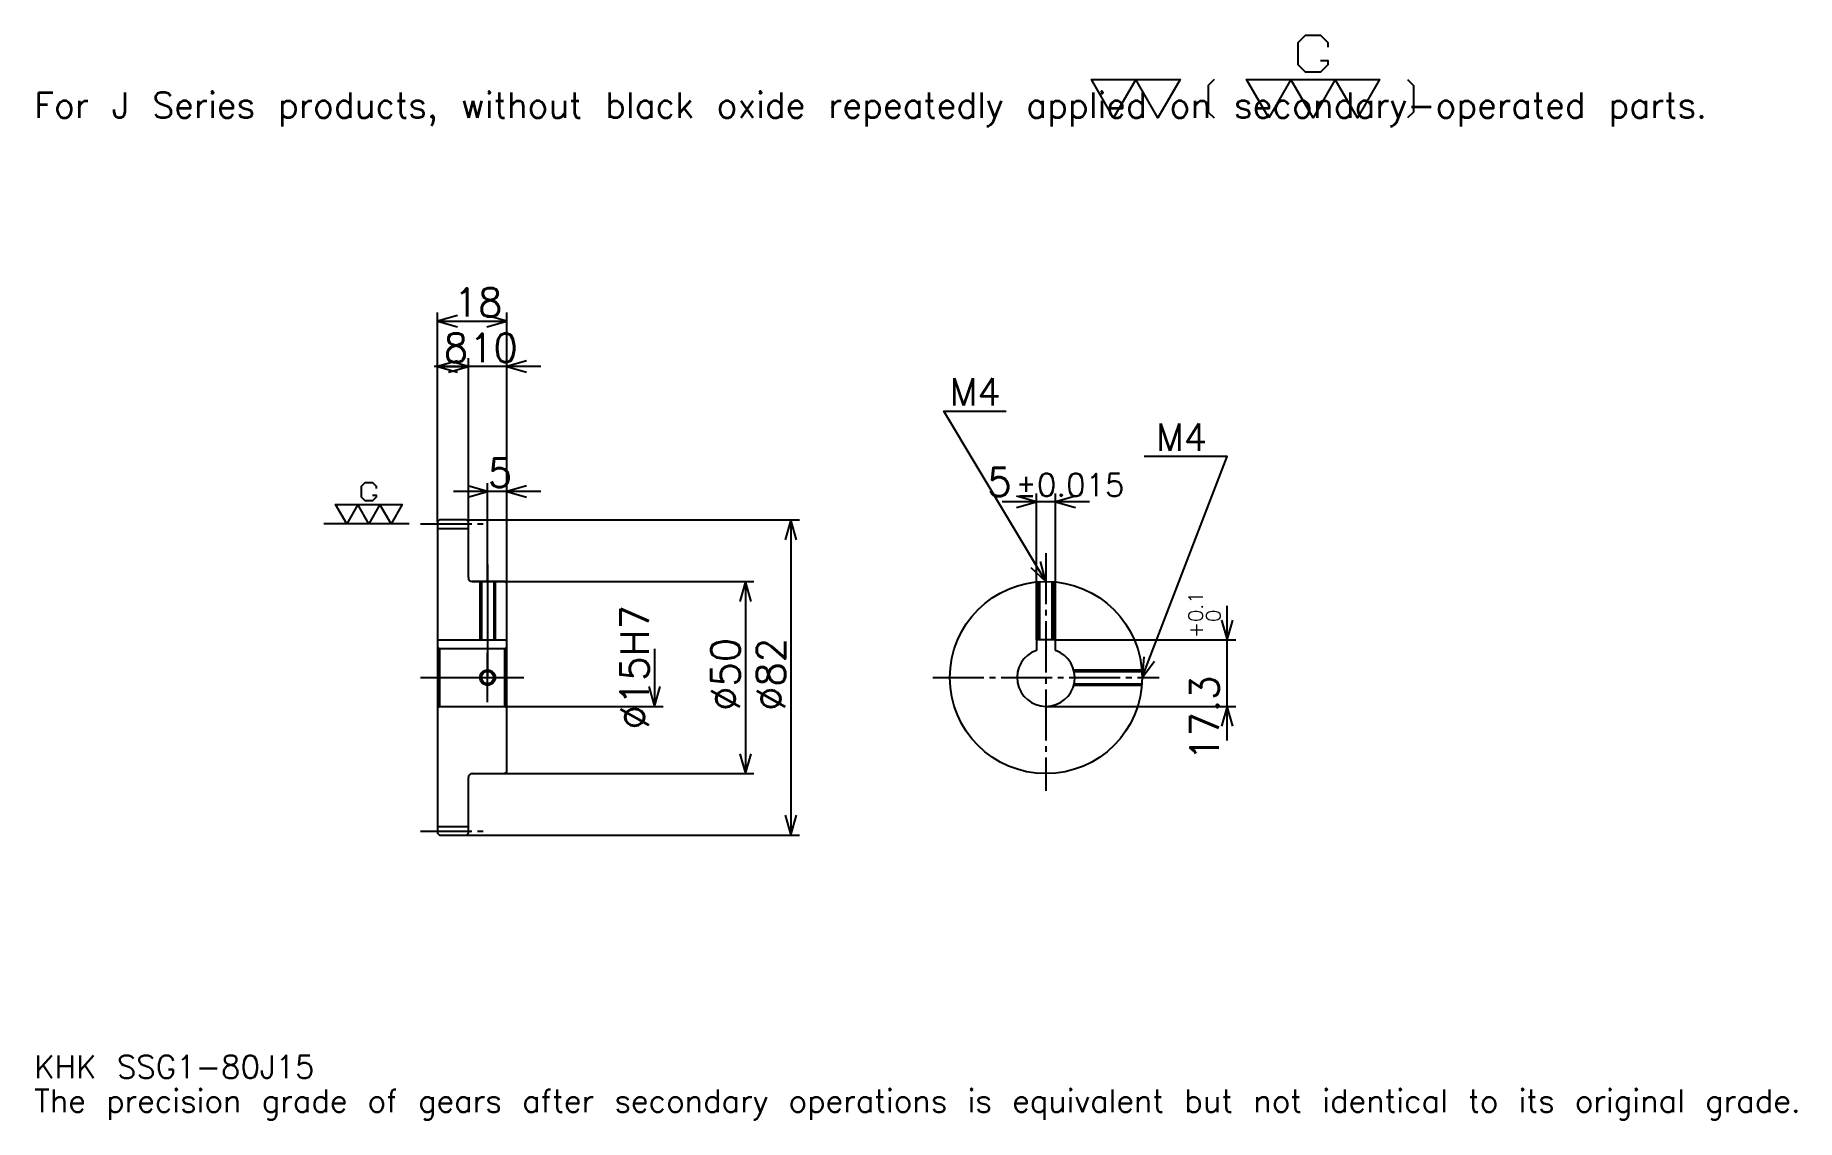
# Model space of a CAD drawing. Extents: x 15 to 473, y 5 to 288.
import ezdxf

# ---------------------------------------------------------------- set-up
doc = ezdxf.new("R2010")
doc.units = 0
doc.linetypes.add('DASHDOT', pattern=[17.739131, 13.304348, -1.478261, 1.478261, -1.478261])
doc.layers.get('0').update_dxf_attribs({"linetype": 'CONTINUOUS'})
doc.layers.add('DASHDOT', color=6, linetype='DASHDOT')
doc.styles.add('KANJI', font='TXT', dxfattribs={"bigfont": 'BIGFONT'})

msp = doc.modelspace()

# ---------------------------------------------------------------- linework, layer by layer
at = {"color": 5}
for p, q in [((119.739136, 161.478256), (119.739136, 215.434784)), ((119.739136, 213.217392), (137.739136, 213.217392)), ((137.739136, 161.478256), (137.739136, 215.434784)), ((127.739136, 161.478256), (127.739136, 203.608688)), ((146.608704, 201.391296), (118.869568, 201.391296)), ((119.739136, 201.391296), (127.739136, 201.391296)), ((132.739136, 161.478256), (132.739136, 171.086945)), ((146.608704, 168.869568), (123.869568, 168.869568)), ((289.413055, 166.173904), (266.67392, 166.173904)), ((275.543488, 130.278259), (275.543488, 168.391296)), ((280.543488, 130.278259), (280.543488, 168.391296)), ((119.739136, 160.978256), (119.739136, 161.478256)), ((127.239136, 161.478256), (137.739136, 161.478256)), ((127.739136, 160.978256), (127.739136, 161.478256)), ((132.739136, 145.478256), (132.739136, 161.478256)), ((132.739136, 145.478256), (132.739136, 161.478256)), ((137.739136, 161.478256), (213.869568, 161.478256)), ((137.739136, 144.978256), (137.739136, 161.478256)), ((211.652176, 161.478256), (211.652176, 79.478256)), ((128.739136, 145.478256), (137.739136, 145.478256)), ((137.739136, 145.478256), (202.043488, 145.478256)), ((199.826096, 145.478256), (199.826096, 95.478256)), ((325.217407, 104.108688), (325.217407, 139.147827)), ((280.543488, 130.278259), (327.434814, 130.278259)), ((176.17392, 127.978256), (176.17392, 112.978256)), ((137.739136, 112.978256), (178.391312, 112.978256)), ((278.043488, 112.978256), (327.434814, 112.978256)), ((128.739136, 95.478256), (137.739136, 95.478256)), ((137.739136, 95.478256), (202.043488, 95.478256)), ((127.239136, 79.478256), (137.739136, 79.478256)), ((137.739136, 79.478256), (213.869568, 79.478256))]:
    msp.add_line(p, q, dxfattribs=at)
at = {"color": 7}
msp.add_line((112.347832, 160.478256), (90.17392, 160.478256), dxfattribs=at)
at = {"color": 4}
for p, q in [((119.739136, 159.228256), (127.739136, 159.228256)), ((119.739136, 130.278259), (137.739136, 130.278259)), ((137.239136, 127.978256), (137.739136, 128.478256)), ((120.239136, 127.978256), (120.239136, 112.978256)), ((137.239136, 112.978256), (137.739136, 112.478256)), ((119.739136, 81.728256), (127.739136, 81.728256))]:
    msp.add_line(p, q, dxfattribs=at)
at = {"color": 7}
for points in [[(349.460846, 281.076508), (351.382599, 281.076508), (351.382599, 279.923462), (349.460846, 278.00174), (345.617371, 278.00174), (343.695648, 279.923462), (343.695648, 285.68869), (345.617371, 287.610413), (349.460846, 287.610413), (351.382599, 285.68869), (351.382599, 284.535645)], [(295.652161, 266.086945), (289.886932, 276.079987), (312.947815, 276.079987), (307.182587, 266.086945), (301.417389, 276.079987), (295.652161, 266.086945)], [(321.787811, 276.079987), (320.250427, 274.542603), (320.250427, 267.624329), (321.787811, 266.086945)], [(336.008667, 266.086945), (330.243469, 276.079987), (364.834778, 276.079987), (359.06955, 266.086945), (353.304321, 276.079987), (347.539124, 266.086945), (341.773895, 276.079987), (336.008667, 266.086945)], [(372.13739, 276.079987), (373.674774, 274.542603), (373.674774, 267.624329), (372.13739, 266.086945)], [(102.813049, 167.973038), (103.773918, 167.973038), (103.773918, 167.396515), (102.813049, 166.435638), (100.891312, 166.435638), (99.930443, 167.396515), (99.930443, 170.279129), (100.891312, 171.23999), (102.813049, 171.23999), (103.773918, 170.279129), (103.773918, 169.702606)], [(96.08696, 160.478256), (93.204353, 165.474777), (110.500008, 165.474777), (107.617401, 160.478256), (104.734787, 165.474777), (101.85218, 160.478256), (98.969574, 165.474777), (96.08696, 160.478256)]]:
    msp.add_lwpolyline(points, dxfattribs=at)
at = {"color": 5}
for points in [[(124.913048, 214.695648), (119.739136, 213.217392), (124.913048, 211.739136)], [(132.565216, 211.739136), (137.739136, 213.217392), (132.565216, 214.695648)], [(124.913048, 202.869568), (119.739136, 201.391296), (124.913048, 199.913025)], [(122.565224, 199.913025), (127.739136, 201.391296), (122.565224, 202.869568)], [(122.565224, 199.913025), (127.739136, 201.391296), (122.565224, 202.869568)], [(142.913055, 202.869568), (137.739136, 201.391296), (142.913055, 199.913025)], [(278.043488, 145.478256), (251.434784, 189.82608), (267.695679, 189.82608)], [(303.043488, 120.478256), (325.217407, 178), (303.634766, 178)], [(127.565224, 167.391296), (132.739136, 168.869568), (127.565224, 170.347824)], [(142.913055, 170.347824), (137.739136, 168.869568), (142.913055, 167.391296)], [(270.369568, 164.695648), (275.543488, 166.173904), (270.369568, 167.652161)], [(285.717407, 167.652161), (280.543488, 166.173904), (285.717407, 164.695648)], [(213.130432, 156.304352), (211.652176, 161.478256), (210.17392, 156.304352)], [(274.113953, 149.154297), (278.043488, 145.478256), (276.649109, 150.675415)], [(201.304352, 140.304352), (199.826096, 145.478256), (198.347839, 140.304352)], [(323.739136, 135.452164), (325.217407, 130.278259), (326.695679, 135.452164)], [(303.525146, 125.837608), (303.043488, 120.478256), (306.283813, 124.774178)], [(174.695663, 118.152168), (176.17392, 112.978256), (177.652176, 118.152168)], [(326.695679, 107.804344), (325.217407, 112.978256), (323.739136, 107.804344)], [(198.347839, 100.652168), (199.826096, 95.478256), (201.304352, 100.652168)], [(210.17392, 84.652168), (211.652176, 79.478256), (213.130432, 84.652168)]]:
    msp.add_lwpolyline(points, dxfattribs=at)
at = {"color": 4}
for points in [[(127.739136, 146.478256), (127.739136, 160.978256), (127.239136, 161.478256), (120.239136, 161.478256), (119.739136, 160.978256), (119.739136, 112.478256)], [(128.739136, 95.478256), (137.239136, 95.478256), (137.739136, 95.978256), (137.739136, 144.978256), (137.239136, 145.478256), (128.739136, 145.478256)], [(130.739136, 145.478256), (130.739136, 130.278259)], [(131.119141, 145.478256), (131.119141, 130.278259)], [(134.359131, 145.478256), (134.359131, 130.278259)], [(134.739136, 145.478256), (134.739136, 130.278259)], [(276.043488, 130.278259), (276.043488, 145.398132)], [(276.423492, 130.278259), (276.423492, 145.42572)], [(279.663483, 130.278259), (279.663483, 145.42572)], [(280.043488, 130.278259), (280.043488, 145.398132)], [(119.739136, 112.478256), (120.239136, 112.978256), (137.239136, 112.978256), (137.239136, 127.978256), (120.239136, 127.978256), (119.739136, 128.478256)], [(280.543488, 127.549324), (280.543488, 130.278259), (275.543488, 130.278259), (275.543488, 127.549324)], [(285.271912, 122.478256), (302.963379, 122.478256)], [(285.366455, 122.098259), (302.990936, 122.098259)], [(285.271912, 118.478256), (302.963379, 118.478256)], [(285.366455, 118.858253), (302.990936, 118.858253)], [(119.739136, 112.478256), (119.739136, 79.978256), (120.239136, 79.478256), (127.239136, 79.478256), (127.739136, 79.978256), (127.739136, 94.478256)]]:
    msp.add_lwpolyline(points, dxfattribs=at)
for centre, radius in [((278.043488, 120.478256), 25), ((132.739136, 120.478256), 1.62)]:
    msp.add_circle(centre, radius, dxfattribs=at)
at = {"color": 7}
msp.add_circle((132.739136, 120.478256), 2, dxfattribs=at)
at = {"color": 4}
for centre, radius, start, end in [((128.739136, 146.478256), 1, 180, 270), ((278.043488, 120.478256), 7.5, 109.47122094, 70.52877906), ((128.739136, 94.478256), 1, 90, 180)]:
    msp.add_arc(centre, radius, start, end, dxfattribs=at)
at = {"layer": 'DASHDOT', "color": 7}
for p, q in [((115.304352, 160.478256), (132.17392, 160.478256)), ((278.043488, 152.869568), (278.043488, 91.043472)), ((132.739136, 145.478256), (132.739136, 120.478256)), ((115.304352, 120.478256), (142.17392, 120.478256)), ((248.608704, 120.478256), (307.478271, 120.478256)), ((115.304352, 80.478256), (132.17392, 80.478256))]:
    msp.add_line(p, q, dxfattribs=at)
for points in [[(132.739136, 149.91304), (132.739136, 125.843475)], [(132.739136, 114.043472), (132.739136, 126.91304)], [(126.304352, 120.478256), (139.17392, 120.478256)]]:
    msp.add_lwpolyline(points, dxfattribs=at)

# ---------------------------------------------------------------- texts
at = {"color": 7, "style": 'KANJI'}
for s, height, p in [('For J Series products, without black oxide repeatedly applied on secondary-operated parts.', 6.652174, (14.782609, 266.086945)), ('18', 7.391304, (123.934784, 214.399994)), ('8', 7.391304, (121.33696, 202.573914)), ('10', 7.391304, (127.934784, 202.573914)), ('M4', 7.095652, (252.913055, 191.304352)), ('M4', 7.095652, (306.591309, 179.478256)), ('5', 7.391304, (132.83696, 170.05217)), ('5', 7.391304, (262.786377, 167.652161)), ('%%p0.015', 5.913043, (270.102844, 167.652161)), ('KHK SSG1-80J15', 5.913043, (14.782609, 16.26087)), ('The precision grade of gears after secondary operations is equivalent but not identical to its original grade.', 5.913043, (14.782609, 7.391304))]:
    msp.add_text(s, height=height, dxfattribs=at).set_placement(p)
for s, height, p in [('%%c15H7', 7.391304, (174.695663, 106.989128)), ('0.1', 3.695652, (318.860901, 134.95462)), ('0', 3.695652, (323.443481, 134.95462)), ('+', 3.695652, (318.860901, 130.815491)), ('%%c50', 7.391304, (198.347839, 111.793472)), ('%%c82', 7.391304, (210.17392, 111.793472)), ('17.3', 7.391304, (323, 98.822998))]:
    msp.add_text(s, height=height, rotation=90, dxfattribs=at).set_placement(p)

doc.saveas('drawing.dxf')
